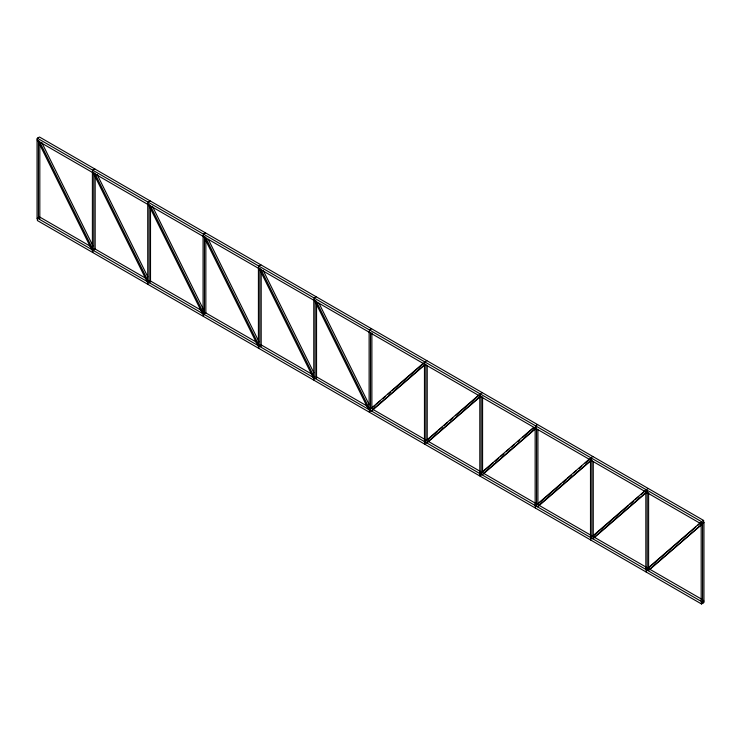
<?xml version="1.0" encoding="UTF-8"?>
<svg xmlns="http://www.w3.org/2000/svg" width="741" height="741" viewBox="0 0 741 741"><rect width="100%" height="100%" fill="white"/><g stroke="black" fill="none" stroke-linecap="round" stroke-linejoin="round"><path stroke-width="1.11" d="M369.268 410.032L423.75 362.849M371.519 408.486L374.974 405.484M376.706 403.993L380.161 400.992M382.754 398.751L385.357 396.5M387.951 394.249L390.544 392.008M392.267 390.507L423.398 363.544M371.213 410.903L424.825 364.47M371.732 410.857L424.482 365.174M424.612 441.979L479.094 394.805M427.724 439.682L437.236 431.447M438.968 429.947L442.423 426.955M444.155 425.454L447.61 422.463M450.213 420.212L452.807 417.97M455.4 415.72L478.742 395.499M426.557 442.859L480.168 396.426M427.937 442.053L480.687 396.37M479.955 473.934L533.576 427.501M482.206 472.387L493.45 462.653M495.173 461.152L498.637 458.16M500.37 456.66L503.824 453.668M506.418 451.417L509.011 449.176M511.605 446.925L514.198 444.674M517.663 441.682L519.385 440.182M522.85 437.19L534.094 427.455M481.9 474.805L536.382 427.631M483.289 474.008L535.169 429.076M535.298 505.89L589.78 458.707M537.549 504.343L560.9 484.123M562.632 482.623L566.087 479.631M567.819 478.13L571.274 475.129M573.867 472.888L576.461 470.637M579.054 468.395L581.648 466.145M585.112 463.153L589.438 459.401M537.244 506.761L591.726 459.577M538.633 505.964L590.512 461.032M590.642 537.846L645.124 490.662M592.893 536.289L628.349 505.584M630.082 504.093L633.536 501.092M635.269 499.601L638.723 496.6M641.317 494.358L643.91 492.107M592.587 538.716L647.069 491.533M593.106 538.661L646.726 492.228M645.995 569.792L700.467 522.609M648.236 568.245L695.799 527.055M697.531 525.554L700.125 523.313M647.94 570.663L703.802 522.683M649.32 569.866L701.208 524.934M37.383 138.234L701.514 521.664L701.514 524.1L37.383 140.66L37.383 138.234L39.486 137.02L703.617 520.451L703.617 522.887M38.43 138.039L37.05 138.845L37.05 218.725M94.829 168.976L92.727 170.189L92.727 172.616M703.617 600.34L703.617 602.766L701.514 603.98L37.383 220.549L37.383 218.113L38.782 217.308M150.173 200.922L148.07 202.136L148.07 204.572M205.516 232.878L203.414 234.091L203.414 236.518M149.469 281.21L148.07 282.025L148.07 284.451M148.969 282.84L150.358 282.043M260.86 264.833L258.757 266.047L258.757 268.474M316.203 296.78L314.101 298.002L314.101 300.429M371.556 328.735L369.444 329.949L369.444 332.376M426.899 360.691L424.797 361.904L424.797 364.331M482.243 392.647L480.14 393.86L480.14 396.287M537.586 424.593L535.484 425.806L535.484 428.242M481.539 472.934L480.14 473.74L480.14 476.167M592.93 456.549L590.827 457.762L590.827 460.189M536.882 504.88L535.484 505.695L535.484 508.122M648.273 488.504L646.171 489.718L646.171 492.144M701.514 521.664L703.617 520.451M701.181 522.275L702.57 523.072L703.95 522.275L703.95 602.155L702.57 602.961L701.181 602.155M647.569 568.792L646.171 569.597L646.171 572.024M39.486 216.9L90.874 246.577M145.236 277.958L94.829 248.856L92.727 250.069L92.727 252.496M150.173 280.811L201.561 310.479M205.516 312.758L257.896 343M312.257 374.381L260.86 344.713L258.757 345.927L258.757 348.353M316.203 376.669L367.601 406.337M372.538 409.189L424.917 439.432M427.881 441.145L480.261 471.387M483.225 473.101L535.604 503.334M538.577 505.047L590.957 535.289M593.921 537.003L646.3 567.245M649.264 568.958L701.644 599.2M37.383 218.113L701.514 601.553L701.514 603.98M701.338 521.868L702.412 523.489M318.954 303.199L369.166 404.679M316.027 300.892L370.352 410.653M314.434 300.225L368.24 408.958M263.092 270.206L313.823 372.723M260.684 268.937L315.008 378.697M259.091 268.279L313.415 378.04M208.258 239.287L258.998 341.805M205.34 236.981L259.656 346.751M203.747 236.323L258.063 346.084M152.405 206.304L203.645 309.858M150.506 206.063L204.312 314.795M148.404 204.368L202.719 314.138M97.062 174.348L147.792 276.865M94.653 173.079L148.459 281.812M93.06 172.412L147.376 282.182M41.718 142.402L92.958 245.947M39.31 141.123L93.625 250.893M37.717 140.466L92.032 250.226M702.57 523.072L702.57 602.961M701.181 523.433L701.181 600.997M648.607 492.635L648.607 569.051M647.226 491.126L647.226 569.848M645.837 491.478L645.837 569.051M593.263 461.847L593.263 535.938M591.874 460.328L591.874 537.892M590.827 537.642L590.827 540.078M590.494 459.531L590.494 537.095M537.92 429.891L537.92 503.982M536.53 428.372L536.53 505.946M535.15 427.576L535.15 506.298M482.576 396.778L482.576 472.036M481.187 396.416L481.187 475.148M479.807 395.62L479.807 474.351M427.224 365.98L427.224 440.08M425.843 364.47L425.843 443.192M424.797 441.784L424.797 444.22M424.463 363.674L424.463 442.396M371.88 332.876L371.88 408.124M370.5 332.514L370.5 411.236M369.444 409.838L369.444 412.265M369.12 331.718L369.12 409.282M316.537 303.236L316.537 378.484M315.157 300.559L315.157 378.132M314.101 377.882L314.101 380.309M313.776 299.762L313.776 377.326M261.193 271.28L261.193 346.538M259.813 268.613L259.813 346.177M258.424 267.807L258.424 345.38M205.85 239.334L205.85 313.424M204.47 236.657L204.47 314.221M203.414 313.98L203.414 316.407M203.08 235.86L203.08 313.424M150.506 207.378L150.506 281.469M149.126 204.701L149.126 282.275M147.737 203.905L147.737 281.469M95.163 175.422L95.163 249.522M93.774 172.755L93.774 250.319M92.393 171.949L92.393 249.522M39.819 144.634L39.819 218.725M38.43 140.799L38.43 218.363"/></g></svg>
